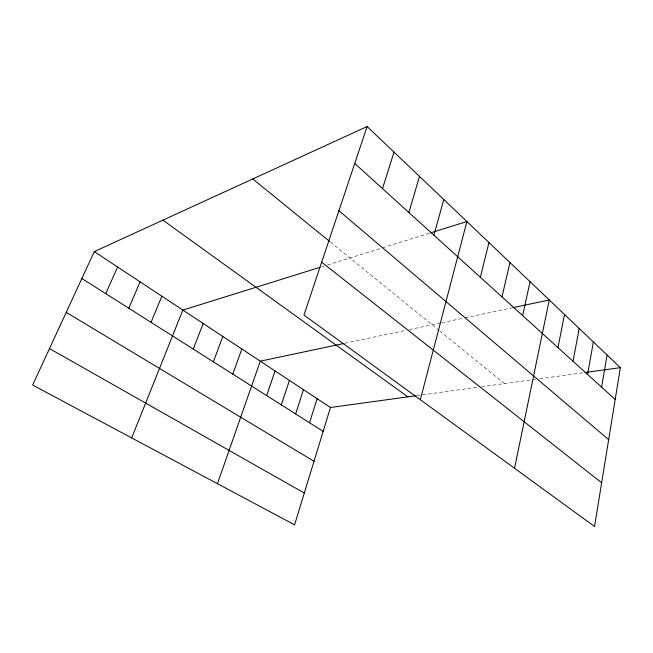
<?xml version="1.0" encoding="UTF-8"?>
<svg xmlns="http://www.w3.org/2000/svg" width="653" height="653" viewBox="0 0 653 653"><rect width="100%" height="100%" fill="white"/><g stroke="black" fill="none" stroke-linecap="round" stroke-linejoin="round"><path stroke-width="0.49" stroke-dasharray="3.27 2.45" d="M321.839 266.759L323.717 266.171M327.455 265.012L381.597 248.132M382.56 247.83L429.658 233.154M344.923 343.249L405.472 330.434M409.284 329.626L440.832 322.941M441.795 322.737L464.054 318.027M465.026 317.823L511.764 307.922M416.753 395.636L477.49 387.294M481.506 386.739L531.697 379.842M532.701 379.703L535.721 379.287M539.745 378.74L582.982 372.798M330.361 242.051L439.045 330.41M439.82 331.038L504.459 383.589"/><path stroke-width="0.98" d="M620.35 367.663L594.548 526.481L303.971 315.048L367.117 126.519L620.35 367.663L584.998 372.52M601.609 387.164L607.086 355.036M587.569 374.438L593.373 341.976M573.032 361.264L579.187 328.467M557.972 347.625L564.494 314.477M514.54 468.274L549.279 299.98L512.752 307.718M522.637 315.603L530.056 281.68M501.994 296.895L509.969 262.547M480.371 277.305L488.942 242.524M420.32 399.709L466.903 221.538L430.605 232.852M433.886 235.178L443.787 199.524M408.86 212.503L419.512 176.408M415.765 395.767L330.467 407.488L294.576 524.832L32.65 385.066L94.277 251.617L367.117 126.519M382.511 188.627L393.988 152.108M309.563 422.769L317.121 398.681M295.621 413.937L303.449 389.653M281.321 404.876L289.426 380.405M266.653 395.579L275.044 370.912M217.457 483.685L260.286 361.174L343.943 343.462M232.786 374.128L241.863 349.012M213.36 361.819L222.836 336.458M193.28 349.094L203.181 323.488M131.694 437.918L182.864 310.077L319.97 267.338M151.031 322.329L161.854 296.217M128.788 308.24L140.109 281.867M105.745 293.638L117.597 267.012M49.506 348.571L304.298 493.048M66.222 312.363L314.011 461.287M81.854 278.505L323.162 431.38M94.277 251.617L330.467 407.488M162.915 220.143L407.856 396.853M321.684 262.18L601.642 482.796M252.752 178.955L329.577 241.414M338.915 210.715L608.653 439.64M354.742 163.462L615.183 399.465"/></g></svg>
